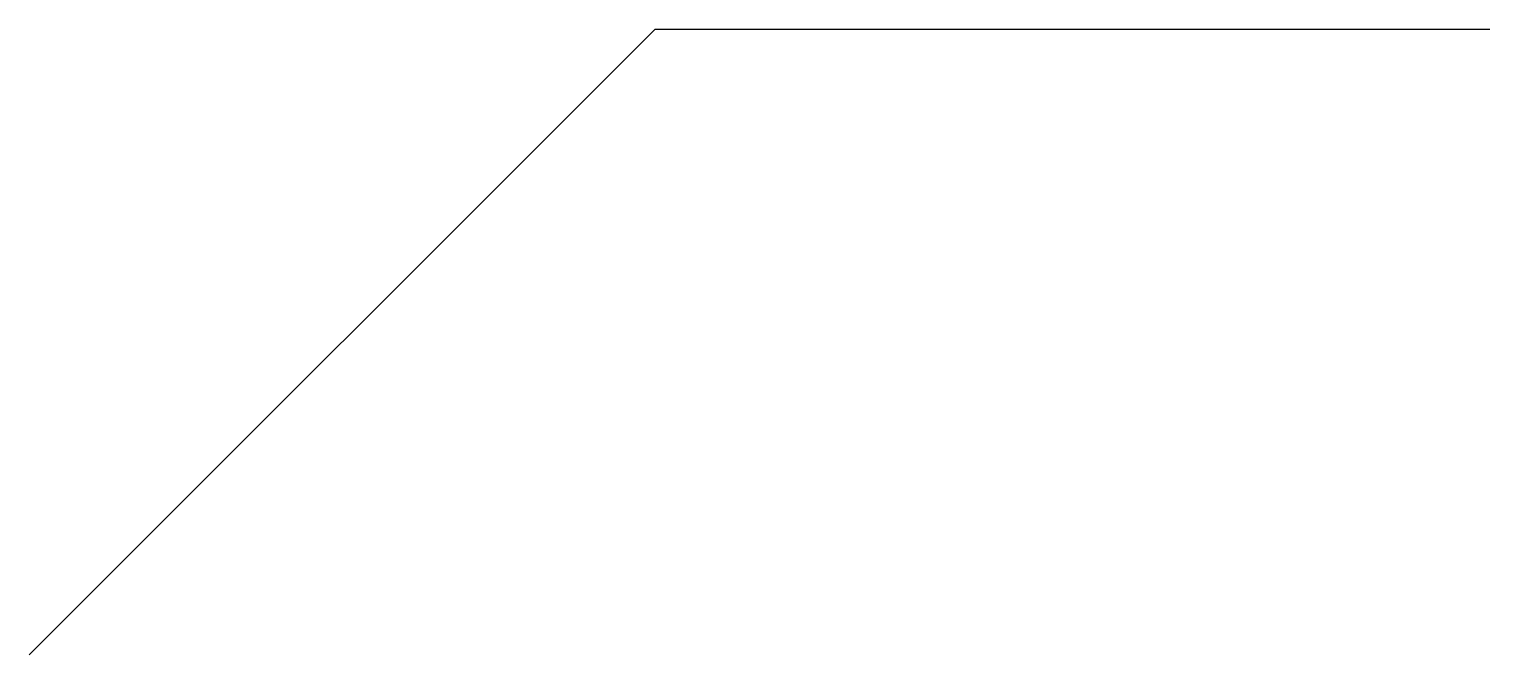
# Model space of a CAD drawing. Extents: x 2017.7 to 2087.7, y 1131.3 to 1161.3.
import ezdxf

# ---------------------------------------------------------------- set-up
doc = ezdxf.new("R2010")
doc.units = 0
doc.layers.get('0').update_dxf_attribs({"linetype": 'CONTINUOUS'})

msp = doc.modelspace()

# ---------------------------------------------------------------- linework, layer by layer
msp.add_lwpolyline([(2017.736, 1131.257), (2047.736, 1161.257), (2087.736, 1161.257)])

doc.saveas('drawing.dxf')
